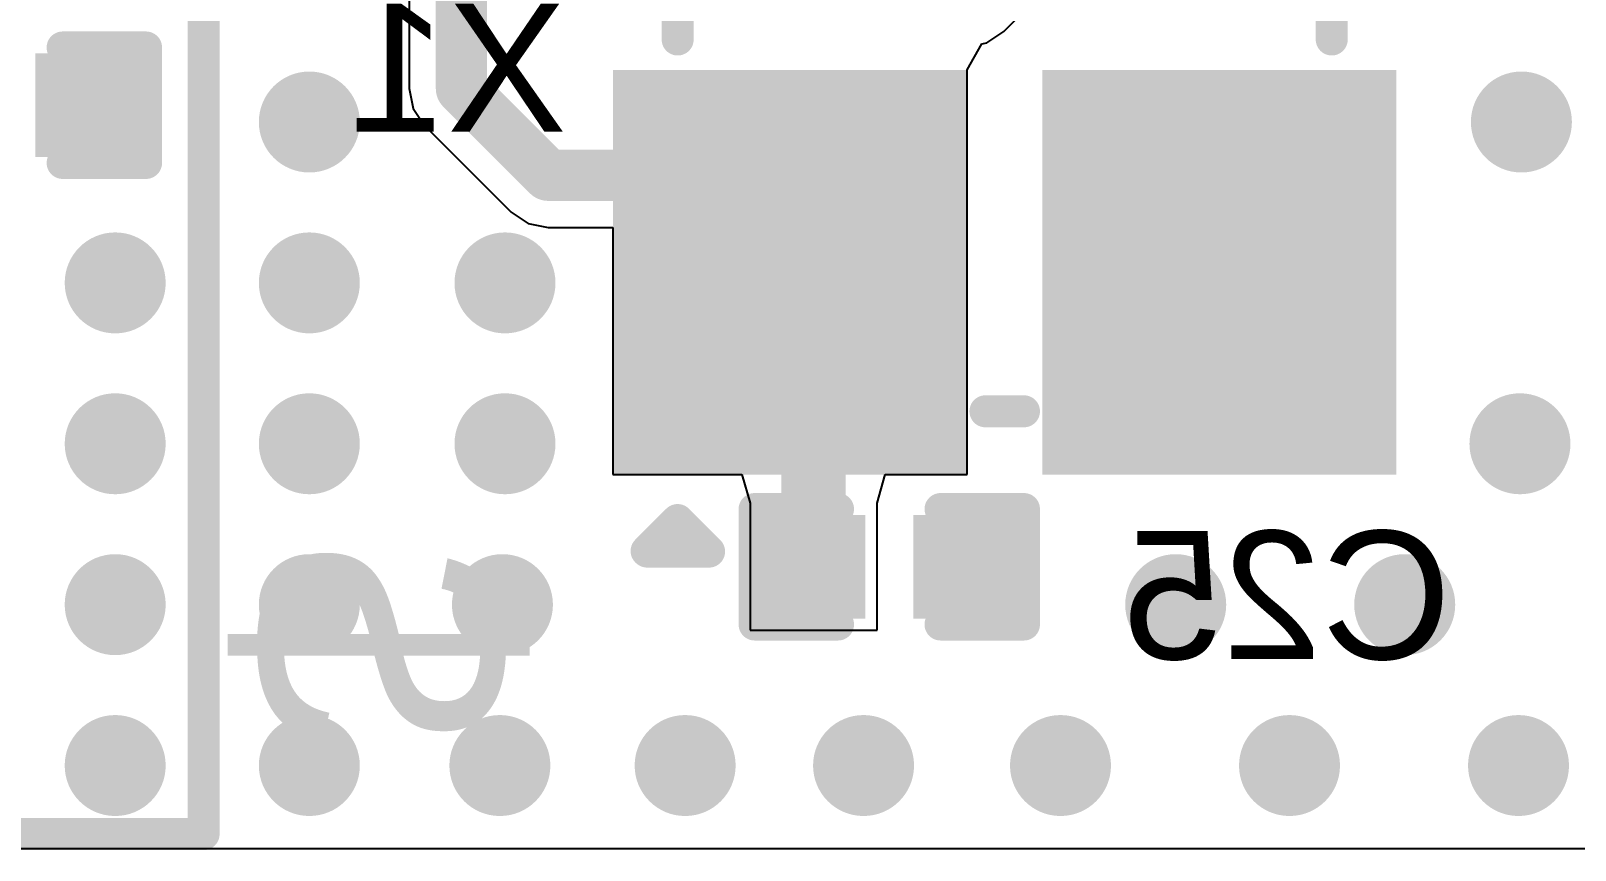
# Model space of a CAD drawing. Header units: millimetres. Extents: x -6 to 110, y 0 to 86.
# Drawn here: x 8 to 14.11, y 5.1 to 8.35 of the extents above; entities that cross this region are included whole.
import ezdxf

# ---------------------------------------------------------------- set-up
doc = ezdxf.new("R2010")
doc.units = ezdxf.units.MM
for name, color, linetype in [('BottomLayer', 5, 'Continuous'), ('BottomOverlay', 54, 'Continuous'), ('BottomPaste', 16, 'Continuous'), ('BottomSolder', 6, 'Continuous'), ('MidLayer1', 16, 'Continuous'), ('MidLayer2', 76, 'Continuous'), ('TopLayer', 1, 'Continuous'), ('ViaHoleLayer', 16, 'Continuous')]:
    doc.layers.add(name, color=color, linetype=linetype)
doc.styles.add('Arial', font='', dxfattribs={"height": 0.2})
doc.styles.get('Arial').set_extended_font_data('Arial')

# ---------------------------------------------------------------- blocks, each defined once
blk = doc.blocks.new('CAP_0201_B_11')
at = {"layer": 'BottomLayer'}
for points in [[(-0.45, 0.15), (-0.15, 0.15), (-0.15, -0.15), (-0.45, -0.15)], [(0.15, 0.15), (0.45, 0.15), (0.45, -0.15), (0.15, -0.15)]]:
    blk.add_hatch(color=5, dxfattribs=at).paths.add_polyline_path(points)
at = {"layer": 'BottomPaste'}
for points in [[(-0.45, 0.15), (-0.15, 0.15), (-0.15, -0.15), (-0.45, -0.15)], [(0.15, 0.15), (0.45, 0.15), (0.45, -0.15), (0.15, -0.15)]]:
    blk.add_hatch(color=16, dxfattribs=at).paths.add_polyline_path(points)
at = {"layer": 'BottomSolder'}
for points in [[(-0.505, 0.205), (-0.095, 0.205), (-0.095, -0.205), (-0.505, -0.205)], [(0.095, 0.205), (0.505, 0.205), (0.505, -0.205), (0.095, -0.205)]]:
    blk.add_hatch(color=6, dxfattribs=at).paths.add_polyline_path(points)
at = {"layer": 'BottomOverlay', "const_width": 0.127}
for points in [[(-0.2032, 0.2286), (-0.5334, 0.2286)], [(-0.5334, 0.2286), (-0.5334, -0.2286)], [(0.5334, 0.2286), (0.2032, 0.2286)], [(0.5334, 0.2286), (0.5334, -0.2286)], [(-0.2032, -0.2286), (-0.5334, -0.2286)], [(0.5334, -0.2286), (0.2032, -0.2286)]]:
    blk.add_lwpolyline(points, dxfattribs=at)
at = {"layer": 'BottomOverlay', "const_width": 0.0635}
for points in [[(-0.5651, 0.2286, 1), (-0.5016, 0.2286, 1)], [(-0.5651, 0.2286, 1), (-0.5016, 0.2286, 1)], [(-0.2349, 0.2286, 1), (-0.1714, 0.2286, 1)], [(0.1714, 0.2286, 1), (0.2349, 0.2286, 1)], [(0.5016, 0.2286, 1), (0.5651, 0.2286, 1)], [(0.5016, 0.2286, 1), (0.5651, 0.2286, 1)], [(-0.5651, -0.2286, 1), (-0.5016, -0.2286, 1)], [(-0.5651, -0.2286, 1), (-0.5016, -0.2286, 1)], [(-0.2349, -0.2286, 1), (-0.1714, -0.2286, 1)], [(0.1714, -0.2286, 1), (0.2349, -0.2286, 1)], [(0.5016, -0.2286, 1), (0.5651, -0.2286, 1)], [(0.5016, -0.2286, 1), (0.5651, -0.2286, 1)]]:
    blk.add_lwpolyline(points, format="xyb", close=True, dxfattribs=at)
blk = doc.blocks.new('X322540MPB4SI__B_40')
at = {"layer": 'BottomLayer'}
for points in [[(-1.8, 1.45), (-0.4, 1.45), (-0.4, 0.25), (-1.8, 0.25)], [(0.4, 1.45), (1.8, 1.45), (1.8, 0.25), (0.4, 0.25)], [(-1.8, -0.25), (-0.4, -0.25), (-0.4, -1.45), (-1.8, -1.45)], [(0.4, -0.25), (1.8, -0.25), (1.8, -1.45), (0.4, -1.45)]]:
    blk.add_hatch(color=5, dxfattribs=at).paths.add_polyline_path(points)
at = {"layer": 'BottomPaste'}
for points in [[(-1.8, 1.45), (-0.4, 1.45), (-0.4, 0.25), (-1.8, 0.25)], [(0.4, 1.45), (1.8, 1.45), (1.8, 0.25), (0.4, 0.25)], [(-1.8, -0.25), (-0.4, -0.25), (-0.4, -1.45), (-1.8, -1.45)], [(0.4, -0.25), (1.8, -0.25), (1.8, -1.45), (0.4, -1.45)]]:
    blk.add_hatch(color=16, dxfattribs=at).paths.add_polyline_path(points)
at = {"layer": 'BottomSolder'}
for points in [[(-1.9016, 1.5516), (-0.2984, 1.5516), (-0.2984, 0.1484), (-1.9016, 0.1484)], [(0.2984, 1.5516), (1.9016, 1.5516), (1.9016, 0.1484), (0.2984, 0.1484)], [(-1.9016, -0.1484), (-0.2984, -0.1484), (-0.2984, -1.5516), (-1.9016, -1.5516)], [(0.2984, -0.1484), (1.9016, -0.1484), (1.9016, -1.5516), (0.2984, -1.5516)]]:
    blk.add_hatch(color=6, dxfattribs=at).paths.add_polyline_path(points)
at = {"layer": 'BottomOverlay', "const_width": 0.127}
for points in [[(-0.1778, 1.2954), (0.1778, 1.2954)], [(-1.651, 0.0762), (-1.651, -0.0762)], [(1.651, 0.0762), (1.651, -0.0762)], [(-0.1778, -1.2954), (0.1778, -1.2954)]]:
    blk.add_lwpolyline(points, dxfattribs=at)
at = {"layer": 'BottomOverlay', "const_width": 0.0635}
for points in [[(-0.2095, 1.2954, 1), (-0.1461, 1.2954, 1)], [(0.1461, 1.2954, 1), (0.2095, 1.2954, 1)], [(-1.6827, 0.0762, 1), (-1.6193, 0.0762, 1)], [(1.6193, 0.0762, 1), (1.6827, 0.0762, 1)], [(-1.6827, -0.0762, 1), (-1.6193, -0.0762, 1)], [(1.6193, -0.0762, 1), (1.6827, -0.0762, 1)], [(-0.2095, -1.2954, 1), (-0.1461, -1.2954, 1)], [(0.1461, -1.2954, 1), (0.2095, -1.2954, 1)]]:
    blk.add_lwpolyline(points, format="xyb", close=True, dxfattribs=at)
blk = doc.blocks.new('CAP_0201_B_66')
at = {"layer": 'BottomLayer'}
for points in [[(-0.45, 0.15), (-0.15, 0.15), (-0.15, -0.15), (-0.45, -0.15)], [(0.15, 0.15), (0.45, 0.15), (0.45, -0.15), (0.15, -0.15)]]:
    blk.add_hatch(color=5, dxfattribs=at).paths.add_polyline_path(points)
at = {"layer": 'BottomPaste'}
for points in [[(-0.45, 0.15), (-0.15, 0.15), (-0.15, -0.15), (-0.45, -0.15)], [(0.15, 0.15), (0.45, 0.15), (0.45, -0.15), (0.15, -0.15)]]:
    blk.add_hatch(color=16, dxfattribs=at).paths.add_polyline_path(points)
at = {"layer": 'BottomSolder'}
for points in [[(-0.505, 0.205), (-0.095, 0.205), (-0.095, -0.205), (-0.505, -0.205)], [(0.095, 0.205), (0.505, 0.205), (0.505, -0.205), (0.095, -0.205)]]:
    blk.add_hatch(color=6, dxfattribs=at).paths.add_polyline_path(points)
at = {"layer": 'BottomOverlay', "const_width": 0.127}
for points in [[(-0.2032, 0.2286), (-0.5334, 0.2286)], [(-0.5334, 0.2286), (-0.5334, -0.2286)], [(0.5334, 0.2286), (0.2032, 0.2286)], [(0.5334, 0.2286), (0.5334, -0.2286)], [(-0.2032, -0.2286), (-0.5334, -0.2286)], [(0.5334, -0.2286), (0.2032, -0.2286)]]:
    blk.add_lwpolyline(points, dxfattribs=at)
at = {"layer": 'BottomOverlay', "const_width": 0.0635}
for points in [[(-0.5651, 0.2286, 1), (-0.5016, 0.2286, 1)], [(-0.5651, 0.2286, 1), (-0.5016, 0.2286, 1)], [(-0.2349, 0.2286, 1), (-0.1714, 0.2286, 1)], [(0.1714, 0.2286, 1), (0.2349, 0.2286, 1)], [(0.5016, 0.2286, 1), (0.5651, 0.2286, 1)], [(0.5016, 0.2286, 1), (0.5651, 0.2286, 1)], [(-0.5651, -0.2286, 1), (-0.5016, -0.2286, 1)], [(-0.5651, -0.2286, 1), (-0.5016, -0.2286, 1)], [(-0.2349, -0.2286, 1), (-0.1714, -0.2286, 1)], [(0.1714, -0.2286, 1), (0.2349, -0.2286, 1)], [(0.5016, -0.2286, 1), (0.5651, -0.2286, 1)], [(0.5016, -0.2286, 1), (0.5651, -0.2286, 1)]]:
    blk.add_lwpolyline(points, format="xyb", close=True, dxfattribs=at)

msp = doc.modelspace()

# ---------------------------------------------------------------- hatches: boundary and pattern name
at = {"layer": 'BottomLayer'}
h = msp.add_hatch(color=5, dxfattribs=at)
edge = h.paths.add_edge_path()
edge.add_arc((9.1002, 7.9852), 0.2, 0, 360)
h = msp.add_hatch(color=5, dxfattribs=at)
edge = h.paths.add_edge_path()
edge.add_arc((13.9013, 7.9852), 0.2, 0, 360)
h = msp.add_hatch(color=5, dxfattribs=at)
edge = h.paths.add_edge_path()
edge.add_arc((8.3312, 7.3478), 0.2, 0, 360)
h = msp.add_hatch(color=5, dxfattribs=at)
edge = h.paths.add_edge_path()
edge.add_arc((9.1002, 7.3478), 0.2, 0, 360)
h = msp.add_hatch(color=5, dxfattribs=at)
edge = h.paths.add_edge_path()
edge.add_arc((9.8752, 7.3478), 0.2, 0, 360)
h = msp.add_hatch(color=5, dxfattribs=at)
edge = h.paths.add_edge_path()
edge.add_arc((8.3312, 6.7104), 0.2, 0, 360)
h = msp.add_hatch(color=5, dxfattribs=at)
edge = h.paths.add_edge_path()
edge.add_arc((9.1002, 6.7104), 0.2, 0, 360)
h = msp.add_hatch(color=5, dxfattribs=at)
edge = h.paths.add_edge_path()
edge.add_arc((9.8752, 6.7104), 0.2, 0, 360)
h = msp.add_hatch(color=5, dxfattribs=at)
edge = h.paths.add_edge_path()
edge.add_arc((13.8955, 6.7104), 0.2, 0, 360)
h = msp.add_hatch(color=5, dxfattribs=at)
edge = h.paths.add_edge_path()
edge.add_arc((8.3312, 6.073), 0.2, 0, 360)
h = msp.add_hatch(color=5, dxfattribs=at)
edge = h.paths.add_edge_path()
edge.add_arc((9.1002, 6.073), 0.2, 0, 360)
h = msp.add_hatch(color=5, dxfattribs=at)
edge = h.paths.add_edge_path()
edge.add_arc((9.8651, 6.073), 0.2, 0, 360)
h = msp.add_hatch(color=5, dxfattribs=at)
edge = h.paths.add_edge_path()
edge.add_arc((12.532, 6.073), 0.2, 0, 360)
h = msp.add_hatch(color=5, dxfattribs=at)
edge = h.paths.add_edge_path()
edge.add_arc((13.4391, 6.073), 0.2, 0, 360)
h = msp.add_hatch(color=5, dxfattribs=at)
edge = h.paths.add_edge_path()
edge.add_arc((8.3312, 5.4356), 0.2, 0, 360)
h = msp.add_hatch(color=5, dxfattribs=at)
edge = h.paths.add_edge_path()
edge.add_arc((9.1002, 5.4356), 0.2, 0, 360)
h = msp.add_hatch(color=5, dxfattribs=at)
edge = h.paths.add_edge_path()
edge.add_arc((9.8549, 5.4356), 0.2, 0, 360)
h = msp.add_hatch(color=5, dxfattribs=at)
edge = h.paths.add_edge_path()
edge.add_arc((10.5888, 5.4356), 0.2, 0, 360)
h = msp.add_hatch(color=5, dxfattribs=at)
edge = h.paths.add_edge_path()
edge.add_arc((11.2955, 5.4356), 0.2, 0, 360)
h = msp.add_hatch(color=5, dxfattribs=at)
edge = h.paths.add_edge_path()
edge.add_arc((12.0756, 5.4356), 0.2, 0, 360)
h = msp.add_hatch(color=5, dxfattribs=at)
edge = h.paths.add_edge_path()
edge.add_arc((12.9827, 5.4356), 0.2, 0, 360)
h = msp.add_hatch(color=5, dxfattribs=at)
edge = h.paths.add_edge_path()
edge.add_arc((13.8898, 5.4356), 0.2, 0, 360)
at = {"layer": 'MidLayer1'}
h = msp.add_hatch(color=16, dxfattribs=at)
edge = h.paths.add_edge_path()
edge.add_arc((9.1002, 7.9852), 0.2, 0, 360)
h = msp.add_hatch(color=16, dxfattribs=at)
edge = h.paths.add_edge_path()
edge.add_arc((13.9013, 7.9852), 0.2, 0, 360)
h = msp.add_hatch(color=16, dxfattribs=at)
edge = h.paths.add_edge_path()
edge.add_arc((8.3312, 7.3478), 0.2, 0, 360)
h = msp.add_hatch(color=16, dxfattribs=at)
edge = h.paths.add_edge_path()
edge.add_arc((9.1002, 7.3478), 0.2, 0, 360)
h = msp.add_hatch(color=16, dxfattribs=at)
edge = h.paths.add_edge_path()
edge.add_arc((9.8752, 7.3478), 0.2, 0, 360)
h = msp.add_hatch(color=16, dxfattribs=at)
edge = h.paths.add_edge_path()
edge.add_arc((8.3312, 6.7104), 0.2, 0, 360)
h = msp.add_hatch(color=16, dxfattribs=at)
edge = h.paths.add_edge_path()
edge.add_arc((9.1002, 6.7104), 0.2, 0, 360)
h = msp.add_hatch(color=16, dxfattribs=at)
edge = h.paths.add_edge_path()
edge.add_arc((9.8752, 6.7104), 0.2, 0, 360)
h = msp.add_hatch(color=16, dxfattribs=at)
edge = h.paths.add_edge_path()
edge.add_arc((13.8955, 6.7104), 0.2, 0, 360)
h = msp.add_hatch(color=16, dxfattribs=at)
edge = h.paths.add_edge_path()
edge.add_arc((8.3312, 6.073), 0.2, 0, 360)
h = msp.add_hatch(color=16, dxfattribs=at)
edge = h.paths.add_edge_path()
edge.add_arc((9.1002, 6.073), 0.2, 0, 360)
h = msp.add_hatch(color=16, dxfattribs=at)
edge = h.paths.add_edge_path()
edge.add_arc((9.8651, 6.073), 0.2, 0, 360)
h = msp.add_hatch(color=16, dxfattribs=at)
edge = h.paths.add_edge_path()
edge.add_arc((12.532, 6.073), 0.2, 0, 360)
h = msp.add_hatch(color=16, dxfattribs=at)
edge = h.paths.add_edge_path()
edge.add_arc((13.4391, 6.073), 0.2, 0, 360)
h = msp.add_hatch(color=16, dxfattribs=at)
edge = h.paths.add_edge_path()
edge.add_arc((8.3312, 5.4356), 0.2, 0, 360)
h = msp.add_hatch(color=16, dxfattribs=at)
edge = h.paths.add_edge_path()
edge.add_arc((9.1002, 5.4356), 0.2, 0, 360)
h = msp.add_hatch(color=16, dxfattribs=at)
edge = h.paths.add_edge_path()
edge.add_arc((9.8549, 5.4356), 0.2, 0, 360)
h = msp.add_hatch(color=16, dxfattribs=at)
edge = h.paths.add_edge_path()
edge.add_arc((10.5888, 5.4356), 0.2, 0, 360)
h = msp.add_hatch(color=16, dxfattribs=at)
edge = h.paths.add_edge_path()
edge.add_arc((11.2955, 5.4356), 0.2, 0, 360)
h = msp.add_hatch(color=16, dxfattribs=at)
edge = h.paths.add_edge_path()
edge.add_arc((12.0756, 5.4356), 0.2, 0, 360)
h = msp.add_hatch(color=16, dxfattribs=at)
edge = h.paths.add_edge_path()
edge.add_arc((12.9827, 5.4356), 0.2, 0, 360)
h = msp.add_hatch(color=16, dxfattribs=at)
edge = h.paths.add_edge_path()
edge.add_arc((13.8898, 5.4356), 0.2, 0, 360)
at = {"layer": 'MidLayer2'}
h = msp.add_hatch(color=76, dxfattribs=at)
edge = h.paths.add_edge_path()
edge.add_arc((9.1002, 7.9852), 0.2, 0, 360)
h = msp.add_hatch(color=76, dxfattribs=at)
edge = h.paths.add_edge_path()
edge.add_arc((13.9013, 7.9852), 0.2, 0, 360)
h = msp.add_hatch(color=76, dxfattribs=at)
edge = h.paths.add_edge_path()
edge.add_arc((8.3312, 7.3478), 0.2, 0, 360)
h = msp.add_hatch(color=76, dxfattribs=at)
edge = h.paths.add_edge_path()
edge.add_arc((9.1002, 7.3478), 0.2, 0, 360)
h = msp.add_hatch(color=76, dxfattribs=at)
edge = h.paths.add_edge_path()
edge.add_arc((9.8752, 7.3478), 0.2, 0, 360)
h = msp.add_hatch(color=76, dxfattribs=at)
edge = h.paths.add_edge_path()
edge.add_arc((8.3312, 6.7104), 0.2, 0, 360)
h = msp.add_hatch(color=76, dxfattribs=at)
edge = h.paths.add_edge_path()
edge.add_arc((9.1002, 6.7104), 0.2, 0, 360)
h = msp.add_hatch(color=76, dxfattribs=at)
edge = h.paths.add_edge_path()
edge.add_arc((9.8752, 6.7104), 0.2, 0, 360)
h = msp.add_hatch(color=76, dxfattribs=at)
edge = h.paths.add_edge_path()
edge.add_arc((13.8955, 6.7104), 0.2, 0, 360)
h = msp.add_hatch(color=76, dxfattribs=at)
edge = h.paths.add_edge_path()
edge.add_arc((8.3312, 6.073), 0.2, 0, 360)
h = msp.add_hatch(color=76, dxfattribs=at)
edge = h.paths.add_edge_path()
edge.add_arc((9.1002, 6.073), 0.2, 0, 360)
h = msp.add_hatch(color=76, dxfattribs=at)
edge = h.paths.add_edge_path()
edge.add_arc((9.8651, 6.073), 0.2, 0, 360)
h = msp.add_hatch(color=76, dxfattribs=at)
edge = h.paths.add_edge_path()
edge.add_arc((12.532, 6.073), 0.2, 0, 360)
h = msp.add_hatch(color=76, dxfattribs=at)
edge = h.paths.add_edge_path()
edge.add_arc((13.4391, 6.073), 0.2, 0, 360)
h = msp.add_hatch(color=76, dxfattribs=at)
edge = h.paths.add_edge_path()
edge.add_arc((8.3312, 5.4356), 0.2, 0, 360)
h = msp.add_hatch(color=76, dxfattribs=at)
edge = h.paths.add_edge_path()
edge.add_arc((9.1002, 5.4356), 0.2, 0, 360)
h = msp.add_hatch(color=76, dxfattribs=at)
edge = h.paths.add_edge_path()
edge.add_arc((9.8549, 5.4356), 0.2, 0, 360)
h = msp.add_hatch(color=76, dxfattribs=at)
edge = h.paths.add_edge_path()
edge.add_arc((10.5888, 5.4356), 0.2, 0, 360)
h = msp.add_hatch(color=76, dxfattribs=at)
edge = h.paths.add_edge_path()
edge.add_arc((11.2955, 5.4356), 0.2, 0, 360)
h = msp.add_hatch(color=76, dxfattribs=at)
edge = h.paths.add_edge_path()
edge.add_arc((12.0756, 5.4356), 0.2, 0, 360)
h = msp.add_hatch(color=76, dxfattribs=at)
edge = h.paths.add_edge_path()
edge.add_arc((12.9827, 5.4356), 0.2, 0, 360)
h = msp.add_hatch(color=76, dxfattribs=at)
edge = h.paths.add_edge_path()
edge.add_arc((13.8898, 5.4356), 0.2, 0, 360)
at = {"layer": 'TopLayer'}
h = msp.add_hatch(color=1, dxfattribs=at)
edge = h.paths.add_edge_path()
edge.add_arc((9.1002, 7.9852), 0.2, 0, 360)
h = msp.add_hatch(color=1, dxfattribs=at)
edge = h.paths.add_edge_path()
edge.add_arc((13.9013, 7.9852), 0.2, 0, 360)
h = msp.add_hatch(color=1, dxfattribs=at)
edge = h.paths.add_edge_path()
edge.add_arc((8.3312, 7.3478), 0.2, 0, 360)
h = msp.add_hatch(color=1, dxfattribs=at)
edge = h.paths.add_edge_path()
edge.add_arc((9.1002, 7.3478), 0.2, 0, 360)
h = msp.add_hatch(color=1, dxfattribs=at)
edge = h.paths.add_edge_path()
edge.add_arc((9.8752, 7.3478), 0.2, 0, 360)
h = msp.add_hatch(color=1, dxfattribs=at)
edge = h.paths.add_edge_path()
edge.add_arc((8.3312, 6.7104), 0.2, 0, 360)
h = msp.add_hatch(color=1, dxfattribs=at)
edge = h.paths.add_edge_path()
edge.add_arc((9.1002, 6.7104), 0.2, 0, 360)
h = msp.add_hatch(color=1, dxfattribs=at)
edge = h.paths.add_edge_path()
edge.add_arc((9.8752, 6.7104), 0.2, 0, 360)
h = msp.add_hatch(color=1, dxfattribs=at)
edge = h.paths.add_edge_path()
edge.add_arc((13.8955, 6.7104), 0.2, 0, 360)
h = msp.add_hatch(color=1, dxfattribs=at)
edge = h.paths.add_edge_path()
edge.add_arc((8.3312, 6.073), 0.2, 0, 360)
h = msp.add_hatch(color=1, dxfattribs=at)
edge = h.paths.add_edge_path()
edge.add_arc((9.1002, 6.073), 0.2, 0, 360)
h = msp.add_hatch(color=1, dxfattribs=at)
edge = h.paths.add_edge_path()
edge.add_arc((9.8651, 6.073), 0.2, 0, 360)
h = msp.add_hatch(color=1, dxfattribs=at)
edge = h.paths.add_edge_path()
edge.add_arc((12.532, 6.073), 0.2, 0, 360)
h = msp.add_hatch(color=1, dxfattribs=at)
edge = h.paths.add_edge_path()
edge.add_arc((13.4391, 6.073), 0.2, 0, 360)
h = msp.add_hatch(color=1, dxfattribs=at)
edge = h.paths.add_edge_path()
edge.add_arc((8.3312, 5.4356), 0.2, 0, 360)
h = msp.add_hatch(color=1, dxfattribs=at)
edge = h.paths.add_edge_path()
edge.add_arc((9.1002, 5.4356), 0.2, 0, 360)
h = msp.add_hatch(color=1, dxfattribs=at)
edge = h.paths.add_edge_path()
edge.add_arc((9.8549, 5.4356), 0.2, 0, 360)
h = msp.add_hatch(color=1, dxfattribs=at)
edge = h.paths.add_edge_path()
edge.add_arc((10.5888, 5.4356), 0.2, 0, 360)
h = msp.add_hatch(color=1, dxfattribs=at)
edge = h.paths.add_edge_path()
edge.add_arc((11.2955, 5.4356), 0.2, 0, 360)
h = msp.add_hatch(color=1, dxfattribs=at)
edge = h.paths.add_edge_path()
edge.add_arc((12.0756, 5.4356), 0.2, 0, 360)
h = msp.add_hatch(color=1, dxfattribs=at)
edge = h.paths.add_edge_path()
edge.add_arc((12.9827, 5.4356), 0.2, 0, 360)
h = msp.add_hatch(color=1, dxfattribs=at)
edge = h.paths.add_edge_path()
edge.add_arc((13.8898, 5.4356), 0.2, 0, 360)
at = {"layer": 'ViaHoleLayer'}
h = msp.add_hatch(color=16, dxfattribs=at)
edge = h.paths.add_edge_path()
edge.add_arc((9.1002, 7.9852), 0.1, 0, 360)
h = msp.add_hatch(color=16, dxfattribs=at)
edge = h.paths.add_edge_path()
edge.add_arc((13.9013, 7.9852), 0.1, 0, 360)
h = msp.add_hatch(color=16, dxfattribs=at)
edge = h.paths.add_edge_path()
edge.add_arc((8.3312, 7.3478), 0.1, 0, 360)
h = msp.add_hatch(color=16, dxfattribs=at)
edge = h.paths.add_edge_path()
edge.add_arc((9.1002, 7.3478), 0.1, 0, 360)
h = msp.add_hatch(color=16, dxfattribs=at)
edge = h.paths.add_edge_path()
edge.add_arc((9.8752, 7.3478), 0.1, 0, 360)
h = msp.add_hatch(color=16, dxfattribs=at)
edge = h.paths.add_edge_path()
edge.add_arc((8.3312, 6.7104), 0.1, 0, 360)
h = msp.add_hatch(color=16, dxfattribs=at)
edge = h.paths.add_edge_path()
edge.add_arc((9.1002, 6.7104), 0.1, 0, 360)
h = msp.add_hatch(color=16, dxfattribs=at)
edge = h.paths.add_edge_path()
edge.add_arc((9.8752, 6.7104), 0.1, 0, 360)
h = msp.add_hatch(color=16, dxfattribs=at)
edge = h.paths.add_edge_path()
edge.add_arc((13.8955, 6.7104), 0.1, 0, 360)
h = msp.add_hatch(color=16, dxfattribs=at)
edge = h.paths.add_edge_path()
edge.add_arc((8.3312, 6.073), 0.1, 0, 360)
h = msp.add_hatch(color=16, dxfattribs=at)
edge = h.paths.add_edge_path()
edge.add_arc((9.1002, 6.073), 0.1, 0, 360)
h = msp.add_hatch(color=16, dxfattribs=at)
edge = h.paths.add_edge_path()
edge.add_arc((9.8651, 6.073), 0.1, 0, 360)
h = msp.add_hatch(color=16, dxfattribs=at)
edge = h.paths.add_edge_path()
edge.add_arc((12.532, 6.073), 0.1, 0, 360)
h = msp.add_hatch(color=16, dxfattribs=at)
edge = h.paths.add_edge_path()
edge.add_arc((13.4391, 6.073), 0.1, 0, 360)
h = msp.add_hatch(color=16, dxfattribs=at)
edge = h.paths.add_edge_path()
edge.add_arc((8.3312, 5.4356), 0.1, 0, 360)
h = msp.add_hatch(color=16, dxfattribs=at)
edge = h.paths.add_edge_path()
edge.add_arc((9.1002, 5.4356), 0.1, 0, 360)
h = msp.add_hatch(color=16, dxfattribs=at)
edge = h.paths.add_edge_path()
edge.add_arc((9.8549, 5.4356), 0.1, 0, 360)
h = msp.add_hatch(color=16, dxfattribs=at)
edge = h.paths.add_edge_path()
edge.add_arc((10.5888, 5.4356), 0.1, 0, 360)
h = msp.add_hatch(color=16, dxfattribs=at)
edge = h.paths.add_edge_path()
edge.add_arc((11.2955, 5.4356), 0.1, 0, 360)
h = msp.add_hatch(color=16, dxfattribs=at)
edge = h.paths.add_edge_path()
edge.add_arc((12.0756, 5.4356), 0.1, 0, 360)
h = msp.add_hatch(color=16, dxfattribs=at)
edge = h.paths.add_edge_path()
edge.add_arc((12.9827, 5.4356), 0.1, 0, 360)
h = msp.add_hatch(color=16, dxfattribs=at)
edge = h.paths.add_edge_path()
edge.add_arc((13.8898, 5.4356), 0.1, 0, 360)

# ---------------------------------------------------------------- linework, layer by layer
at = {"layer": 'BottomLayer'}
for p, q in [((9.4956, 8.8666), (9.4956, 8.1176)), ((11.8508, 8.3435), (12.2957, 8.7884)), ((11.7836, 8.2986), (11.8508, 8.3435)), ((11.7062, 8.1916), (11.764, 8.2947)), ((11.764, 8.2947), (11.7836, 8.2986)), ((11.7062, 8.1636), (11.7062, 8.1916)), ((11.7062, 6.5884), (11.7062, 8.1636)), ((9.4956, 8.1176), (9.4956, 8.1175)), ((9.4956, 8.1175), (9.5114, 8.0383)), ((9.5114, 8.0383), (9.5563, 7.971)), ((9.5563, 7.971), (9.8995, 7.6279)), ((9.8995, 7.6279), (9.8995, 7.6278)), ((9.8995, 7.6278), (9.9667, 7.5829)), ((9.9667, 7.5829), (10.046, 7.5672)), ((10.046, 7.5672), (10.303, 7.5672)), ((10.303, 7.5672), (10.303, 6.5884)), ((10.303, 6.5884), (10.814, 6.5884)), ((10.814, 6.5884), (10.8458, 6.4746)), ((11.349, 6.4746), (11.3809, 6.5884)), ((11.3809, 6.5884), (11.7062, 6.5884)), ((10.8458, 6.4746), (10.8458, 6.4746)), ((10.8458, 6.4746), (10.8458, 6.4746)), ((10.8458, 6.4746), (10.8458, 6.4746)), ((10.8458, 6.4746), (10.8458, 5.9714)), ((11.349, 5.9714), (11.349, 6.4746)), ((11.349, 6.4746), (11.349, 6.4746)), ((11.349, 6.4746), (11.349, 6.4746)), ((11.349, 6.4746), (11.349, 6.4746)), ((10.8458, 5.9714), (11.349, 5.9714)), ((30.2479, 5.1054), (7.8386, 5.1054))]:
    msp.add_line(p, q, dxfattribs=at)
for points, const_width in [([(9.7028, 8.1175), (9.7028, 9.0932)], 0.2032), ([(9.7028, 8.1175), (10.046, 7.7743)], 0.2032), ([(10.046, 7.7743), (10.6203, 7.7743)], 0.2032), ([(10.6203, 7.7743), (11.0046, 7.39)], 0.2032), ([(11.0046, 7.39), (11.0974, 7.2972)], 0.254), ([(11.0974, 6.223), (11.0974, 7.2972)], 0.254)]:
    msp.add_lwpolyline(points, dxfattribs=dict(at, const_width=const_width))
for points, const_width in [([(9.652, 8.1175, 1), (9.7536, 8.1175, 1)], 0.1016), ([(9.652, 8.1175, 1), (9.7536, 8.1175, 1)], 0.1016), ([(9.9952, 7.7743, 1), (10.0968, 7.7743, 1)], 0.1016), ([(9.9952, 7.7743, 1), (10.0968, 7.7743, 1)], 0.1016), ([(10.5695, 7.7743, 1), (10.6711, 7.7743, 1)], 0.1016), ([(10.5695, 7.7743, 1), (10.6711, 7.7743, 1)], 0.1016), ([(10.9411, 7.39, 1), (11.0681, 7.39, 1)], 0.127), ([(10.9538, 7.39, 1), (11.0554, 7.39, 1)], 0.1016), ([(11.0339, 7.2972, 1), (11.1609, 7.2972, 1)], 0.127), ([(11.0339, 7.2972, 1), (11.1609, 7.2972, 1)], 0.127), ([(11.0339, 6.223, 1), (11.1609, 6.223, 1)], 0.127)]:
    msp.add_lwpolyline(points, format="xyb", close=True, dxfattribs=dict(at, const_width=const_width))
at = {"layer": 'BottomOverlay', "const_width": 0.127}
for points in [[(8.6812, 5.1639), (8.6812, 8.4352)], [(10.4363, 6.2855), (10.5588, 6.4081)], [(10.5588, 6.4081), (10.6835, 6.2834)], [(10.4384, 6.2834), (10.6835, 6.2834)], [(1.4198, 5.1639), (8.6812, 5.1639)]]:
    msp.add_lwpolyline(points, dxfattribs=at)
at = {"layer": 'BottomOverlay', "const_width": 0.0635}
for points in [[(10.5271, 6.4081, 1), (10.5906, 6.4081, 1)], [(10.5271, 6.4081, 1), (10.5906, 6.4081, 1)], [(10.4045, 6.2855, 1), (10.468, 6.2855, 1)], [(10.4066, 6.2834, 1), (10.4701, 6.2834, 1)], [(10.6518, 6.2834, 1), (10.7153, 6.2834, 1)], [(10.6518, 6.2834, 1), (10.7153, 6.2834, 1)], [(8.6495, 5.1639, 1), (8.713, 5.1639, 1)], [(8.6495, 5.1639, 1), (8.713, 5.1639, 1)]]:
    msp.add_lwpolyline(points, format="xyb", close=True, dxfattribs=at)
at = {"layer": 'MidLayer1'}
msp.add_line((30.2479, 5.1054), (0, 5.1054), dxfattribs=at)
at = {"layer": 'MidLayer2'}
msp.add_line((30.2479, 5.1054), (0, 5.1054), dxfattribs=at)
at = {"layer": 'TopLayer'}
msp.add_line((30.2479, 5.1054), (0, 5.1054), dxfattribs=at)

# ---------------------------------------------------------------- block references
for name, p, rotation in [('X322540MPB4SI__B_40', (11.8546, 8.49), 90), ('CAP_0201_B_11', (7.92, 8.0518), 180), ('CAP_0201_B_66', (11.3974, 6.223), 180)]:
    msp.add_blockref(name, p, dxfattribs=dict(rotation=rotation))

# ---------------------------------------------------------------- texts
at = {"layer": 'BottomOverlay', "style": 'Arial', "text_generation_flag": 2}
for s, p in [('X1', (10.1205, 7.9465)), ('C25', (13.624, 5.8571))]:
    msp.add_text(s, height=0.508, dxfattribs=at).set_placement(p)
msp.add_text('$', height=1.016, rotation=270, dxfattribs=at).set_placement((8.8796, 5.5118))

doc.saveas('drawing.dxf')
